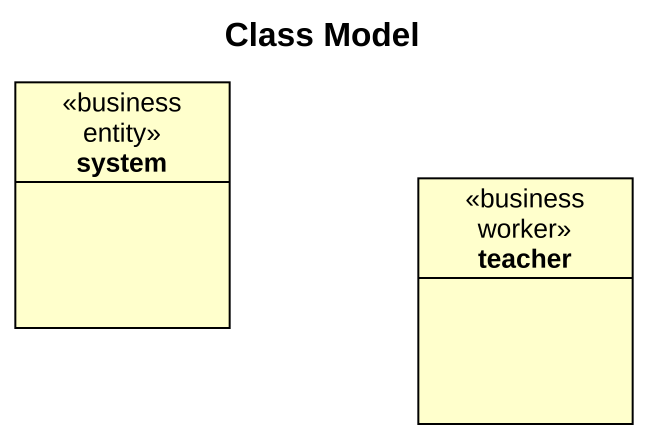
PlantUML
@startuml
title Class Model
hide circle
hide empty members
class system <<business entity>>
class teacher <<business worker>>
@enduml
